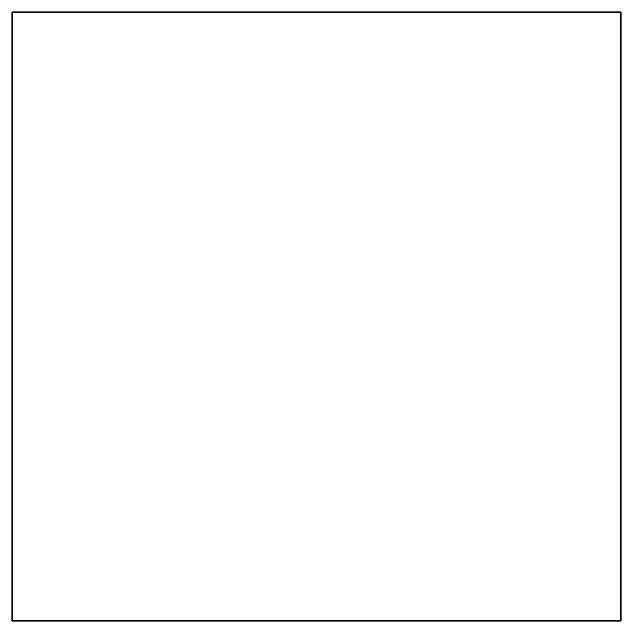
# Model space of a CAD drawing. Header units: millimetres. Extents: x -1.1 to 5.01, y -2.2 to 2.63.
# Drawn here: x 4.01 to 5.01, y -1 to 0 of the extents above; entities that cross this region are included whole.
import ezdxf

# ---------------------------------------------------------------- set-up
doc = ezdxf.new("R2010")
doc.units = ezdxf.units.MM

msp = doc.modelspace()

# ---------------------------------------------------------------- linework, layer by layer
for points in [[(5.01, 0, 1), (5.01, 0), (4.01, 0), (4.01, 0, 1)], [(5.01, 0), (5.01, -1), (4.01, -1), (4.01, 0)], [(4.01, 0), (4.01, -1), (4.01, -1, 1), (4.01, 0, 1)], [(4.01, 0, 1), (4.01, -1, 1), (5.01, -1, 1), (5.01, 0, 1)], [(5.01, -1, 1), (5.01, -1), (5.01, 0), (5.01, 0, 1)], [(4.01, -1, 1), (4.01, -1), (5.01, -1), (5.01, -1, 1)]]:
    msp.add_3dface(points)

doc.saveas('drawing.dxf')
